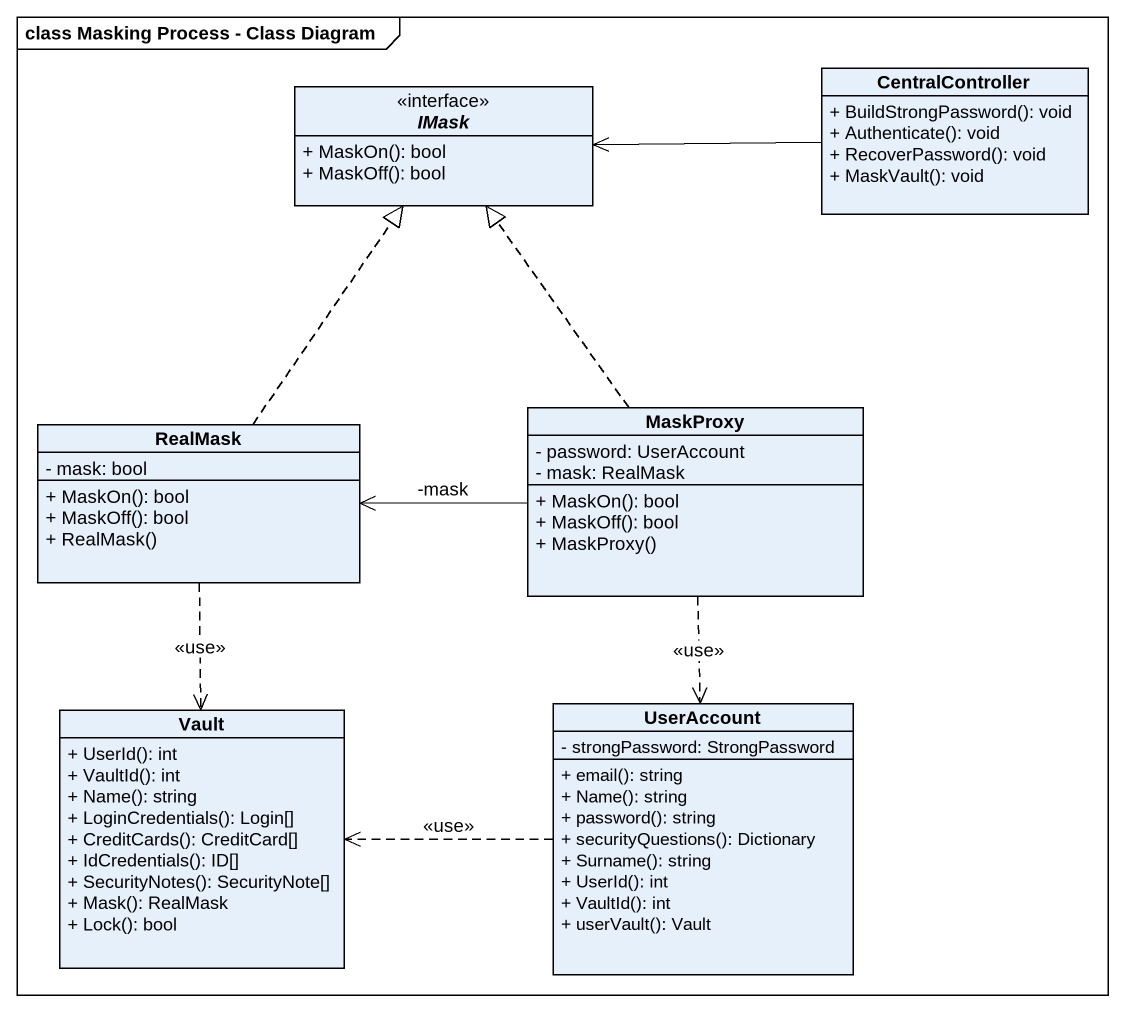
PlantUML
@startuml
mainframe class Masking Process - Class Diagram
hide circle
hide empty members
skinparam classAttributeIconSize 0
interface IMask {
  + MaskOn(): bool
  + MaskOff(): bool
}
class CentralController {
  + BuildStrongPassword(): void
  + Authenticate(): void
  + RecoverPassword(): void
  + MaskVault(): void
}
class MaskProxy {
  - password: UserAccount
  - mask: RealMask
  + MaskOn(): bool
  + MaskOff(): bool
  + MaskProxy()
}
class RealMask {
  - mask: bool
  + MaskOn(): bool
  + MaskOff(): bool
  + RealMask()
}
class Vault {
  + UserId(): int
  + VaultId(): int
  + Name(): string
  + LoginCredentials(): Login[]
  + CreditCards(): CreditCard[]
  + IdCredentials(): ID[]
  + SecurityNotes(): SecurityNote[]
  + Mask(): RealMask
  + Lock(): bool
}
class UserAccount {
  - strongPassword: StrongPassword
  + email(): string
  + Name(): string
  + password(): string
  + securityQuestions(): Dictionary
  + Surname(): string
  + UserId(): int
  + VaultId(): int
  + userVault(): Vault
}
CentralController -left-> IMask
MaskProxy .up.|> IMask
MaskProxy -left-> RealMask : -mask
MaskProxy ..> UserAccount : <<use>>
RealMask .up.|> IMask
RealMask ..> Vault : <<use>>
UserAccount .left.> Vault : <<use>>
@enduml
